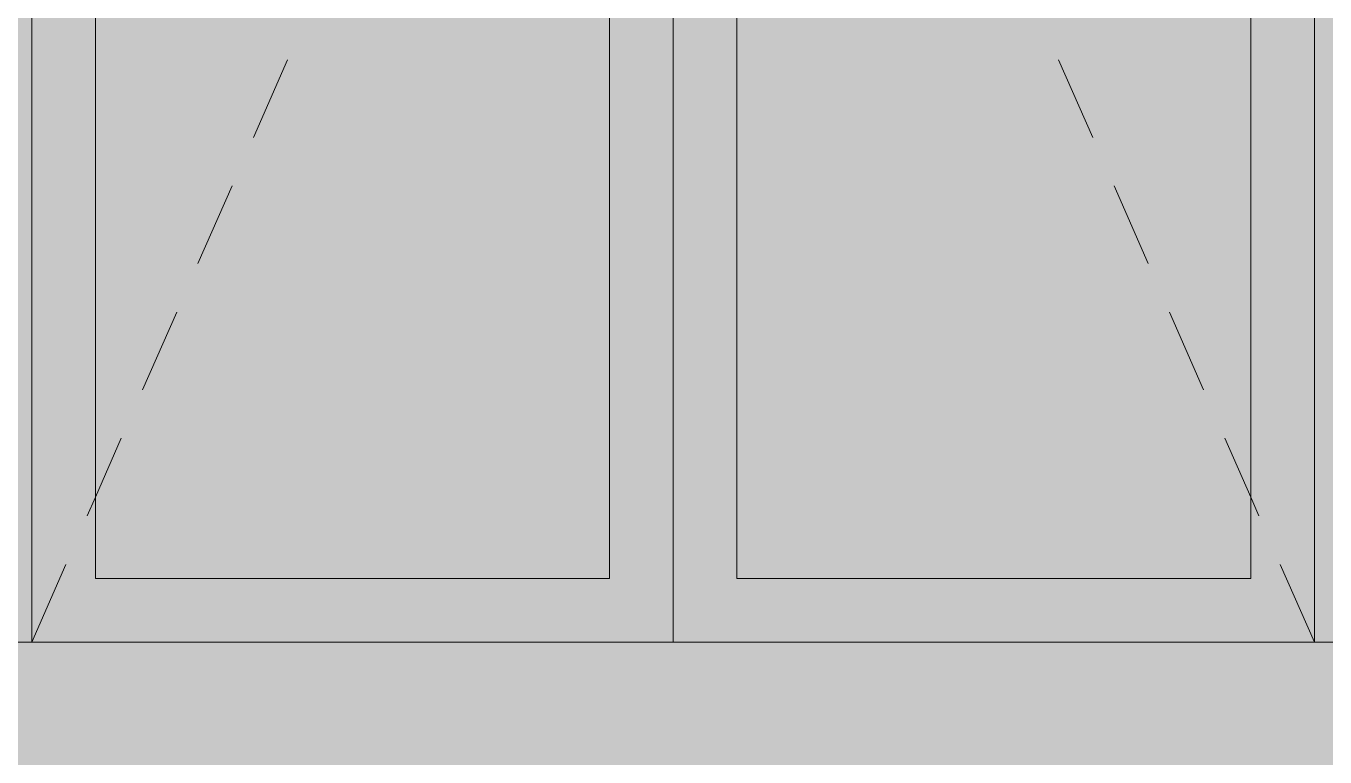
# Model space of a CAD drawing. Header units: millimetres. Extents: x 1499747 to 4230374, y -28481 to 441852.
# Drawn here: x 4065782 to 4067007, y 363720 to 364410 of the extents above; entities that cross this region are included whole.
import ezdxf

# ---------------------------------------------------------------- set-up
doc = ezdxf.new("R2010")
doc.units = ezdxf.units.MM
doc.header["$MEASUREMENT"] = 0
doc.layers.add('Чертеж и Рисунок', color=7, linetype='Continuous')

msp = doc.modelspace()

# ---------------------------------------------------------------- hatches: boundary and pattern name
at = {"layer": 'Чертеж и Рисунок', "linetype": 'Continuous', "lineweight": 0, "true_color": 0x2e2e2e}
for points in [[(4065766.99097, 363828.35626), (4065786.991, 363828.35626), (4065786.991, 366583.36047), (4065766.99097, 366603.3605)], [(4067016.99288, 363828.35626), (4067016.99288, 366603.3605), (4066996.99285, 366583.36047), (4066996.99285, 363828.35626)], [(4065786.991, 363828.35626), (4065846.99109, 363888.35635), (4065846.99109, 366523.36038), (4065786.991, 366583.36047)], [(4066331.99183, 366523.36038), (4066331.99183, 365003.45805), (4066332.69183, 365003.75806), (4066337.29184, 365004.95806), (4066341.99185, 365005.35806), (4066346.69185, 365004.95806), (4066351.19186, 365003.75806), (4066355.49187, 365001.75805), (4066359.29187, 364999.05805), (4066362.69188, 364995.75804), (4066365.39188, 364991.85804), (4066367.29188, 364987.65803), (4066368.59189, 364983.05802), (4066368.99189, 364978.35802), (4066368.59189, 364973.75801), (4066367.29188, 364969.158), (4066365.39188, 364964.858), (4066362.69188, 364961.05799), (4066359.29187, 364957.75798), (4066355.49187, 364955.05798), (4066351.99186, 364953.35798), (4066351.99186, 364703.4576), (4066355.49187, 364701.75759), (4066359.29187, 364699.05759), (4066362.69188, 364695.75758), (4066365.39188, 364691.85758), (4066367.29188, 364687.65757), (4066368.59189, 364683.05757), (4066368.99189, 364678.35756), (4066368.59189, 364673.75755), (4066367.29188, 364669.15754), (4066365.39188, 364664.85754), (4066362.69188, 364661.05753), (4066359.29187, 364657.75753), (4066355.49187, 364655.05752), (4066351.19186, 364653.05752), (4066346.69185, 364651.85752), (4066341.99185, 364651.35752), (4066337.29184, 364651.85752), (4066332.69183, 364653.05752), (4066331.99183, 364653.35752), (4066331.99183, 363888.35635), (4066391.99192, 363828.35626), (4066391.99192, 366583.36047)], [(4066391.99192, 366583.36047), (4066391.99192, 363828.35626), (4066451.99201, 363888.35635), (4066451.99201, 364653.35752), (4066451.19201, 364653.05752), (4066446.69201, 364651.85752), (4066441.992, 364651.35752), (4066437.29199, 364651.85752), (4066432.69198, 364653.05752), (4066428.49198, 364655.05752), (4066424.59197, 364657.75753), (4066421.29197, 364661.05753), (4066418.59196, 364664.85754), (4066416.59196, 364669.15754), (4066415.39196, 364673.75755), (4066414.99196, 364678.35756), (4066415.39196, 364683.05757), (4066416.59196, 364687.65757), (4066418.59196, 364691.85758), (4066421.29197, 364695.75758), (4066424.59197, 364699.05759), (4066428.49198, 364701.75759), (4066431.99198, 364703.4576), (4066431.99198, 364953.35798), (4066428.49198, 364955.05798), (4066424.59197, 364957.75798), (4066421.29197, 364961.05799), (4066418.59196, 364964.858), (4066416.59196, 364969.158), (4066415.39196, 364973.75801), (4066414.99196, 364978.35802), (4066415.39196, 364983.05802), (4066416.59196, 364987.65803), (4066418.59196, 364991.85804), (4066421.29197, 364995.75804), (4066424.59197, 364999.05805), (4066428.49198, 365001.75805), (4066432.69198, 365003.75806), (4066437.29199, 365004.95806), (4066441.992, 365005.35806), (4066446.69201, 365004.95806), (4066451.19201, 365003.75806), (4066451.99201, 365003.45805), (4066451.99201, 366523.36038)], [(4066936.99276, 363888.35635), (4066996.99285, 363828.35626), (4066996.99285, 366583.36047), (4066936.99276, 366523.36038)], [(4065786.991, 363828.35626), (4066391.99192, 363828.35626), (4066331.99183, 363888.35635), (4065846.99109, 363888.35635)], [(4066451.99201, 363888.35635), (4066391.99192, 363828.35626), (4066996.99285, 363828.35626), (4066936.99276, 363888.35635)]]:
    msp.add_hatch(color=250, dxfattribs=at).paths.add_polyline_path(points)
at = {"layer": 'Чертеж и Рисунок', "linetype": 'Continuous', "lineweight": 0, "true_color": 0x84adf9}
for points in [[(4066331.99183, 366523.36038), (4065846.99109, 366523.36038), (4065846.99109, 363888.35635), (4066331.99183, 363888.35635), (4066331.99183, 364653.35752), (4066328.49183, 364655.05752), (4066324.59182, 364657.75753), (4066321.29181, 364661.05753), (4066318.59181, 364664.85754), (4066316.59181, 364669.15754), (4066315.39181, 364673.75755), (4066314.9918, 364678.35756), (4066315.39181, 364683.05757), (4066316.59181, 364687.65757), (4066318.59181, 364691.85758), (4066321.29181, 364695.75758), (4066324.59182, 364699.05759), (4066328.49183, 364701.75759), (4066331.99183, 364703.4576), (4066331.99183, 364953.35798), (4066328.49183, 364955.05798), (4066324.59182, 364957.75798), (4066321.29181, 364961.05799), (4066318.59181, 364964.858), (4066316.59181, 364969.158), (4066315.39181, 364973.75801), (4066314.9918, 364978.35802), (4066315.39181, 364983.05802), (4066316.59181, 364987.65803), (4066318.59181, 364991.85804), (4066321.29181, 364995.75804), (4066324.59182, 364999.05805), (4066328.49183, 365001.75805), (4066331.99183, 365003.45805)], [(4066451.99201, 364703.4576), (4066455.49202, 364701.75759), (4066459.29203, 364699.05759), (4066462.69203, 364695.75758), (4066465.39203, 364691.85758), (4066467.29204, 364687.65757), (4066468.59204, 364683.05757), (4066468.99204, 364678.35756), (4066468.59204, 364673.75755), (4066467.29204, 364669.15754), (4066465.39203, 364664.85754), (4066462.69203, 364661.05753), (4066459.29203, 364657.75753), (4066455.49202, 364655.05752), (4066451.99201, 364653.35752), (4066451.99201, 363888.35635), (4066936.99276, 363888.35635), (4066936.99276, 366523.36038), (4066451.99201, 366523.36038), (4066451.99201, 365003.45805), (4066455.49202, 365001.75805), (4066459.29203, 364999.05805), (4066462.69203, 364995.75804), (4066465.39203, 364991.85804), (4066467.29204, 364987.65803), (4066468.59204, 364983.05802), (4066468.99204, 364978.35802), (4066468.59204, 364973.75801), (4066467.29204, 364969.158), (4066465.39203, 364964.858), (4066462.69203, 364961.05799), (4066459.29203, 364957.75798), (4066455.49202, 364955.05798), (4066451.99201, 364953.35798)]]:
    msp.add_hatch(color=161, dxfattribs=at).paths.add_polyline_path(points)
at = {"layer": 'Чертеж и Рисунок', "linetype": 'Continuous', "lineweight": 0, "true_color": 0x7f7f7f}
msp.add_hatch(color=8, dxfattribs=at).paths.add_polyline_path([(4064366.98883, 363828.35626), (4064366.98883, 363628.35595), (4068416.99502, 363628.35595), (4068416.99502, 363828.35626)])

# ---------------------------------------------------------------- linework, layer by layer
at = {"layer": 'Чертеж и Рисунок', "color": 7, "linetype": 'Continuous', "lineweight": 5}
for points in [[(4065786.991, 363828.35626), (4065786.991, 366583.36047)], [(4066391.99192, 366583.36047), (4066391.99192, 363828.35626)], [(4066996.99285, 366583.36047), (4066996.99285, 363828.35626)], [(4065846.99109, 366523.36038), (4065846.99109, 363888.35635)], [(4066936.99276, 363888.35635), (4066936.99276, 366523.36038)], [(4066331.99183, 363888.35635), (4066331.99183, 364653.35752)], [(4066451.99201, 364653.35752), (4066451.99201, 363888.35635)], [(4065846.99109, 363888.35635), (4066331.99183, 363888.35635)], [(4066451.99201, 363888.35635), (4066936.99276, 363888.35635)], [(4065786.991, 363828.35626), (4065766.99097, 363828.35626)], [(4066391.99192, 363828.35626), (4065786.991, 363828.35626)], [(4066996.99285, 363828.35626), (4066391.99192, 363828.35626)], [(4067016.99288, 363828.35626), (4066996.99285, 363828.35626)]]:
    msp.add_lwpolyline(points, dxfattribs=at)
at = {"layer": 'Чертеж и Рисунок', "color": 23, "linetype": 'Continuous', "lineweight": 5, "true_color": 0xbf8080}
for points in [[(4065996.09132, 364304.45699), (4066028.19137, 364377.7571)], [(4066787.89253, 364304.45699), (4066755.69248, 364377.7571)], [(4065943.79124, 364185.45681), (4065975.99129, 364258.75692)], [(4066840.09261, 364185.45681), (4066807.99256, 364258.75692)], [(4065891.49116, 364066.45662), (4065923.69121, 364139.65674)], [(4066892.39269, 364066.45662), (4066860.19264, 364139.65674)], [(4065846.99109, 363965.05647), (4065871.39113, 364020.65655)], [(4066936.99276, 363965.05647), (4066912.49272, 364020.65655)], [(4065839.19108, 363947.45644), (4065846.99109, 363965.05647)], [(4066944.69277, 363947.45644), (4066936.99276, 363965.05647)], [(4065786.991, 363828.35626), (4065819.09105, 363901.65637)], [(4066996.99285, 363828.35626), (4066964.7928, 363901.65637)]]:
    msp.add_lwpolyline(points, dxfattribs=at)
at = {"layer": 'Чертеж и Рисунок', "color": 1, "linetype": 'Continuous', "lineweight": 0}
for points in [[(4065987.79131, 363828.35626), (4066516.89211, 363828.35626)], [(4066728.59244, 363828.35626), (4066869.69265, 363828.35626)]]:
    msp.add_lwpolyline(points, dxfattribs=at)

doc.saveas('drawing.dxf')
